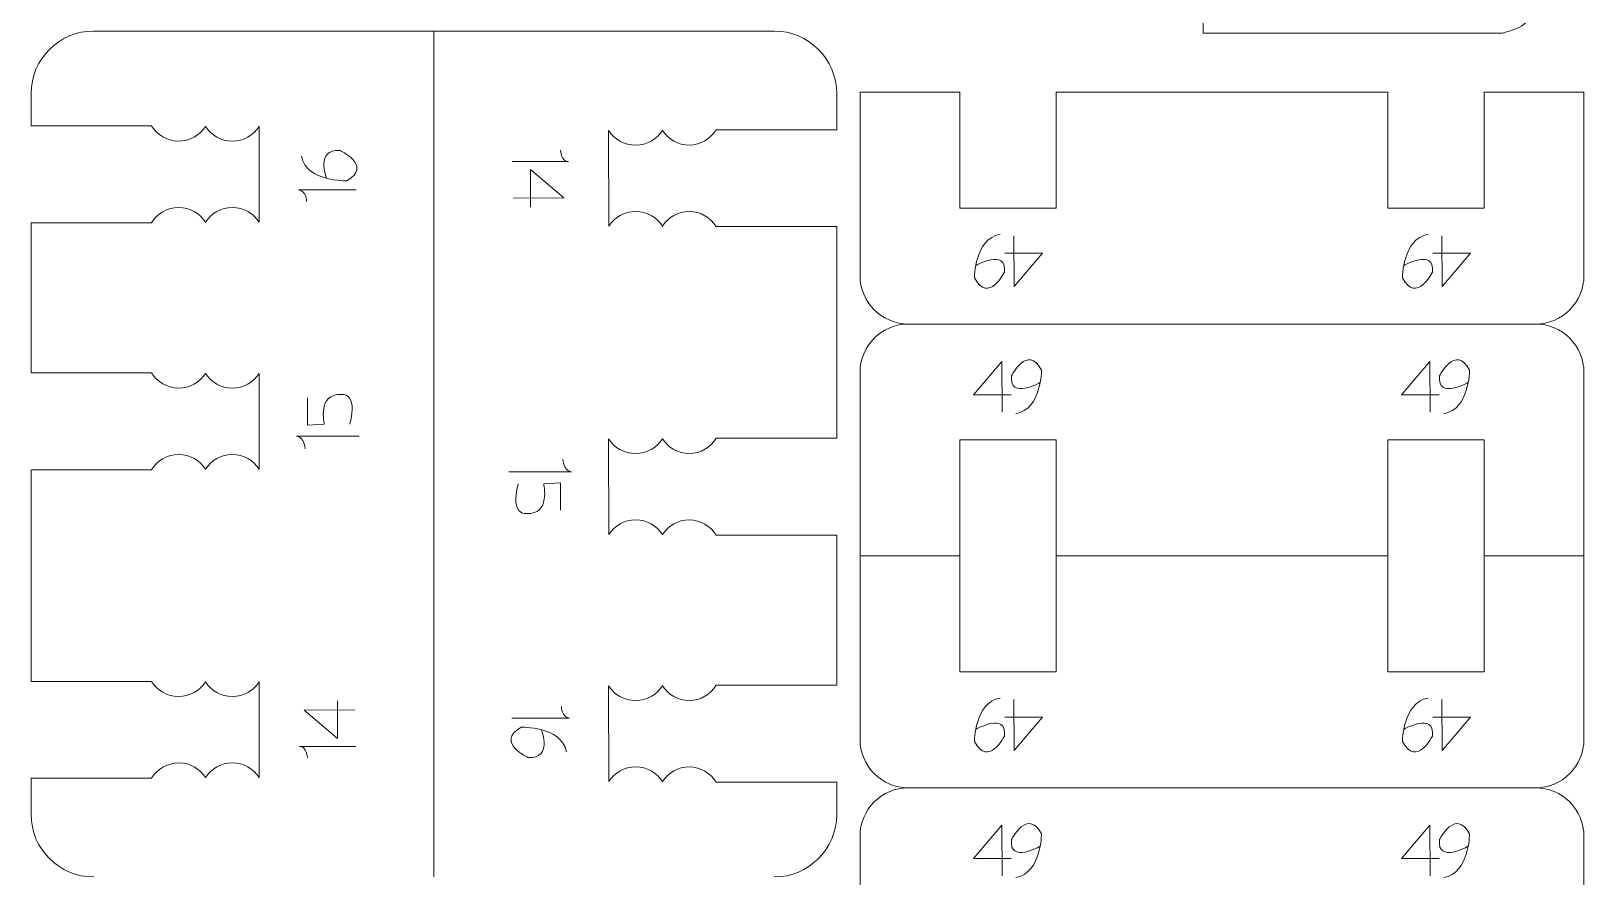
# Model space of a CAD drawing. Header units: centimetres. Extents: x -25 to 25, y -32.5 to 32.5.
# Drawn here: x -17.586 to -12.726, y 6.311 to 8.96 of the extents above; entities that cross this region are included whole.
import ezdxf

# ---------------------------------------------------------------- set-up
doc = ezdxf.new("R2010")
doc.units = ezdxf.units.CM
doc.header["$MEASUREMENT"] = 0
doc.layers.add('Capa 1', color=7, linetype='Continuous')

msp = doc.modelspace()

# ---------------------------------------------------------------- linework, layer by layer
at = {"layer": 'Capa 1', "color": 250, "lineweight": 9}
for points, knots in [([(-13.9175, 19.39286), (-13.9175, 19.39286), (-13.9175, 19.66581), (-13.9175, 19.66581), (-13.9175, 19.66581), (-13.59753, 19.66581), (-13.27755, 19.66581), (-12.95758, 19.66581), (-12.95758, 19.66581), (-12.90801, 19.6633), (-12.88486, 19.63874), (-12.87993, 19.58718), (-12.87993, 19.58718), (-12.87993, 16.07446), (-12.87993, 12.56173), (-12.87993, 9.04901), (-12.87993, 9.04901), (-12.89038, 8.97926), (-12.93003, 8.96794), (-12.98072, 8.95387), (-12.98072, 8.95387), (-12.98072, 8.95387), (-13.9175, 8.95387), (-13.9175, 8.95387), (-13.9175, 8.95387), (-13.9175, 8.95387), (-13.9175, 9.22682), (-13.9175, 9.22682)], [0, 0, 0, 0, 0.125, 0.125, 0.125, 0.125, 0.25, 0.25, 0.25, 0.25, 0.375, 0.375, 0.375, 0.375, 0.5, 0.5, 0.5, 0.5, 0.625, 0.625, 0.625, 0.625, 0.75, 0.75, 0.75, 0.75, 1, 1, 1, 1]), ([(-17.39041, 8.96041), (-17.49821, 8.96041), (-17.58641, 8.87221), (-17.58641, 8.76441), (-17.58641, 8.76441), (-17.58641, 8.76441), (-17.58641, 8.6633), (-17.58641, 8.6633), (-17.58641, 8.6633), (-17.58641, 8.6633), (-17.20912, 8.6633), (-17.20912, 8.6633), (-17.20912, 8.6633), (-17.19134, 8.6356), (-17.16042, 8.61576), (-17.12506, 8.61576), (-17.12506, 8.61576), (-17.0897, 8.61576), (-17.05862, 8.63412), (-17.04084, 8.66182)], [0, 0, 0, 0, 0.1666667, 0.1666667, 0.1666667, 0.1666667, 0.3333333, 0.3333333, 0.3333333, 0.3333333, 0.5, 0.5, 0.5, 0.5, 0.6666667, 0.6666667, 0.6666667, 0.6666667, 1, 1, 1, 1]), ([(-15.26053, 8.96041), (-15.15273, 8.96041), (-15.06453, 8.87221), (-15.06453, 8.76441), (-15.06453, 8.76441), (-15.06453, 8.76441), (-15.06453, 8.6509), (-15.06453, 8.6509), (-15.06453, 8.6509), (-15.06453, 8.6509), (-15.44182, 8.6509), (-15.44182, 8.6509), (-15.44182, 8.6509), (-15.4596, 8.6232), (-15.49068, 8.60333), (-15.52604, 8.60333), (-15.52604, 8.60333), (-15.5614, 8.60333), (-15.59248, 8.62169), (-15.61026, 8.64939)], [0, 0, 0, 0, 0.1666667, 0.1666667, 0.1666667, 0.1666667, 0.3333333, 0.3333333, 0.3333333, 0.3333333, 0.5, 0.5, 0.5, 0.5, 0.6666667, 0.6666667, 0.6666667, 0.6666667, 1, 1, 1, 1]), ([(-14.84053, 8.04295), (-14.88068, 8.043), (-14.9192, 8.05901), (-14.94754, 8.08735), (-14.94754, 8.08735), (-14.97588, 8.11574), (-14.99185, 8.15412), (-14.9918, 8.19426), (-14.9918, 8.19426), (-14.9918, 8.19426), (-14.9918, 8.76917), (-14.9918, 8.76917), (-14.9918, 8.76917), (-14.9918, 8.76917), (-14.67961, 8.76917), (-14.67961, 8.76917), (-14.67961, 8.76917), (-14.67961, 8.76917), (-14.67961, 8.40608), (-14.67961, 8.40608), (-14.67961, 8.40608), (-14.67961, 8.40608), (-14.37833, 8.40608), (-14.37833, 8.40608), (-14.37833, 8.40608), (-14.37833, 8.40608), (-14.37833, 8.76917), (-14.37833, 8.76917), (-14.37833, 8.76917), (-14.37833, 8.76917), (-13.33964, 8.76917), (-13.33964, 8.76917), (-13.33964, 8.76917), (-13.33964, 8.76917), (-13.33964, 8.40608), (-13.33964, 8.40608), (-13.33964, 8.40608), (-13.33964, 8.40608), (-13.0383, 8.40608), (-13.0383, 8.40608), (-13.0383, 8.40608), (-13.0383, 8.40608), (-13.0383, 8.76917), (-13.0383, 8.76917), (-13.0383, 8.76917), (-13.0383, 8.76917), (-12.72611, 8.76917), (-12.72611, 8.76917), (-12.72611, 8.76917), (-12.72611, 8.76917), (-12.72611, 8.19426), (-12.72611, 8.19426), (-12.72611, 8.19426), (-12.72616, 8.15412), (-12.74213, 8.11555), (-12.77051, 8.08721), (-12.77051, 8.08721), (-12.7989, 8.05887), (-12.83728, 8.0429), (-12.87743, 8.04295)], [0, 0, 0, 0, 0.0625, 0.0625, 0.0625, 0.0625, 0.125, 0.125, 0.125, 0.125, 0.1875, 0.1875, 0.1875, 0.1875, 0.25, 0.25, 0.25, 0.25, 0.3125, 0.3125, 0.3125, 0.3125, 0.375, 0.375, 0.375, 0.375, 0.4375, 0.4375, 0.4375, 0.4375, 0.5, 0.5, 0.5, 0.5, 0.5625, 0.5625, 0.5625, 0.5625, 0.625, 0.625, 0.625, 0.625, 0.6875, 0.6875, 0.6875, 0.6875, 0.75, 0.75, 0.75, 0.75, 0.8125, 0.8125, 0.8125, 0.8125, 0.875, 0.875, 0.875, 0.875, 1, 1, 1, 1]), ([(-17.04084, 8.66182), (-17.02306, 8.63412), (-16.99198, 8.61576), (-16.95662, 8.61576), (-16.95662, 8.61576), (-16.92126, 8.61576), (-16.89018, 8.63412), (-16.8724, 8.66182)], [0, 0, 0, 0, 0.3333333, 0.3333333, 0.3333333, 0.3333333, 1, 1, 1, 1]), ([(-15.61026, 8.64939), (-15.62804, 8.62169), (-15.65912, 8.60333), (-15.69448, 8.60333), (-15.69448, 8.60333), (-15.72984, 8.60333), (-15.76092, 8.62169), (-15.7787, 8.64939)], [0, 0, 0, 0, 0.3333333, 0.3333333, 0.3333333, 0.3333333, 1, 1, 1, 1]), ([(-17.04084, 7.88826), (-17.05862, 7.86056), (-17.0897, 7.8422), (-17.12506, 7.8422), (-17.12506, 7.8422), (-17.16042, 7.8422), (-17.19134, 7.86204), (-17.20912, 7.88974), (-17.20912, 7.88974), (-17.20912, 7.88974), (-17.58641, 7.88974), (-17.58641, 7.88974), (-17.58641, 7.88974), (-17.58641, 7.88974), (-17.58641, 8.3603), (-17.58641, 8.3603), (-17.58641, 8.3603), (-17.58641, 8.3603), (-17.20912, 8.3603), (-17.20912, 8.3603), (-17.20912, 8.3603), (-17.19134, 8.388), (-17.16026, 8.40787), (-17.1249, 8.40787), (-17.1249, 8.40787), (-17.08954, 8.40787), (-17.05846, 8.38951), (-17.04068, 8.36181)], [0, 0, 0, 0, 0.125, 0.125, 0.125, 0.125, 0.25, 0.25, 0.25, 0.25, 0.375, 0.375, 0.375, 0.375, 0.5, 0.5, 0.5, 0.5, 0.625, 0.625, 0.625, 0.625, 0.75, 0.75, 0.75, 0.75, 1, 1, 1, 1]), ([(-17.04068, 8.36181), (-17.0229, 8.38951), (-16.99182, 8.40787), (-16.95646, 8.40787), (-16.95646, 8.40787), (-16.9211, 8.40787), (-16.89002, 8.38951), (-16.87224, 8.36181)], [0, 0, 0, 0, 0.3333333, 0.3333333, 0.3333333, 0.3333333, 1, 1, 1, 1]), ([(-15.6101, 8.34938), (-15.62788, 8.37708), (-15.65896, 8.39544), (-15.69432, 8.39544), (-15.69432, 8.39544), (-15.72968, 8.39544), (-15.76076, 8.37708), (-15.77854, 8.34938)], [0, 0, 0, 0, 0.3333333, 0.3333333, 0.3333333, 0.3333333, 1, 1, 1, 1]), ([(-15.6101, 8.34938), (-15.59232, 8.37708), (-15.56124, 8.39544), (-15.52588, 8.39544), (-15.52588, 8.39544), (-15.49052, 8.39544), (-15.4596, 8.3756), (-15.44182, 8.3479), (-15.44182, 8.3479), (-15.44182, 8.3479), (-15.06453, 8.3479), (-15.06453, 8.3479), (-15.06453, 8.3479), (-15.06453, 8.3479), (-15.06453, 7.68497), (-15.06453, 7.68497), (-15.06453, 7.68497), (-15.06453, 7.68497), (-15.44182, 7.68497), (-15.44182, 7.68497), (-15.44182, 7.68497), (-15.4596, 7.65727), (-15.49068, 7.6374), (-15.52604, 7.6374), (-15.52604, 7.6374), (-15.5614, 7.6374), (-15.59248, 7.65576), (-15.61026, 7.68346)], [0, 0, 0, 0, 0.125, 0.125, 0.125, 0.125, 0.25, 0.25, 0.25, 0.25, 0.375, 0.375, 0.375, 0.375, 0.5, 0.5, 0.5, 0.5, 0.625, 0.625, 0.625, 0.625, 0.75, 0.75, 0.75, 0.75, 1, 1, 1, 1]), ([(-14.37832, 7.31673), (-14.37832, 7.31673), (-14.37832, 7.67982), (-14.37832, 7.67982), (-14.37832, 7.67982), (-14.37832, 7.67982), (-14.67966, 7.67982), (-14.67966, 7.67982), (-14.67966, 7.67982), (-14.67966, 7.67982), (-14.67966, 7.31673), (-14.67966, 7.31673), (-14.67966, 7.31673), (-14.67966, 7.31673), (-14.99185, 7.31673), (-14.99185, 7.31673), (-14.99185, 7.31673), (-14.99185, 7.31673), (-14.99185, 7.89164), (-14.99185, 7.89164), (-14.99185, 7.89164), (-14.9918, 7.93178), (-14.97583, 7.97035), (-14.94745, 7.99869), (-14.94745, 7.99869), (-14.91906, 8.02703), (-14.88068, 8.043), (-14.84053, 8.04295), (-14.84053, 8.04295), (-14.84053, 8.04295), (-12.87743, 8.04295), (-12.87743, 8.04295), (-12.87743, 8.04295), (-12.83728, 8.0429), (-12.79876, 8.02689), (-12.77042, 7.99855), (-12.77042, 7.99855), (-12.74208, 7.97016), (-12.72611, 7.93178), (-12.72616, 7.89164), (-12.72616, 7.89164), (-12.72616, 7.89164), (-12.72616, 7.31673), (-12.72616, 7.31673), (-12.72616, 7.31673), (-12.72616, 7.31673), (-13.03835, 7.31673), (-13.03835, 7.31673), (-13.03835, 7.31673), (-13.03835, 7.31673), (-13.03835, 7.67982), (-13.03835, 7.67982), (-13.03835, 7.67982), (-13.03835, 7.67982), (-13.33963, 7.67982), (-13.33963, 7.67982), (-13.33963, 7.67982), (-13.33963, 7.67982), (-13.33963, 7.31673), (-13.33963, 7.31673), (-13.33963, 7.31673), (-13.33963, 7.31673), (-14.37832, 7.31673), (-14.37832, 7.31673)], [0, 0, 0, 0, 0.0588235, 0.0588235, 0.0588235, 0.0588235, 0.1176471, 0.1176471, 0.1176471, 0.1176471, 0.1764706, 0.1764706, 0.1764706, 0.1764706, 0.2352941, 0.2352941, 0.2352941, 0.2352941, 0.2941176, 0.2941176, 0.2941176, 0.2941176, 0.3529412, 0.3529412, 0.3529412, 0.3529412, 0.4117647, 0.4117647, 0.4117647, 0.4117647, 0.4705882, 0.4705882, 0.4705882, 0.4705882, 0.5294118, 0.5294118, 0.5294118, 0.5294118, 0.5882353, 0.5882353, 0.5882353, 0.5882353, 0.6470588, 0.6470588, 0.6470588, 0.6470588, 0.7058824, 0.7058824, 0.7058824, 0.7058824, 0.7647059, 0.7647059, 0.7647059, 0.7647059, 0.8235294, 0.8235294, 0.8235294, 0.8235294, 0.8823529, 0.8823529, 0.8823529, 0.8823529, 1, 1, 1, 1]), ([(-17.04084, 7.88826), (-17.02306, 7.86056), (-16.99198, 7.8422), (-16.95662, 7.8422), (-16.95662, 7.8422), (-16.92126, 7.8422), (-16.89018, 7.86056), (-16.8724, 7.88826)], [0, 0, 0, 0, 0.3333333, 0.3333333, 0.3333333, 0.3333333, 1, 1, 1, 1]), ([(-15.61026, 7.68346), (-15.62804, 7.65576), (-15.65912, 7.6374), (-15.69448, 7.6374), (-15.69448, 7.6374), (-15.72984, 7.6374), (-15.76092, 7.65576), (-15.7787, 7.68346)], [0, 0, 0, 0, 0.3333333, 0.3333333, 0.3333333, 0.3333333, 1, 1, 1, 1]), ([(-17.04084, 6.92233), (-17.05862, 6.89463), (-17.0897, 6.87627), (-17.12506, 6.87627), (-17.12506, 6.87627), (-17.16042, 6.87627), (-17.19134, 6.89611), (-17.20912, 6.92381), (-17.20912, 6.92381), (-17.20912, 6.92381), (-17.58641, 6.92381), (-17.58641, 6.92381), (-17.58641, 6.92381), (-17.58641, 6.92381), (-17.58641, 7.58674), (-17.58641, 7.58674), (-17.58641, 7.58674), (-17.58641, 7.58674), (-17.20912, 7.58674), (-17.20912, 7.58674), (-17.20912, 7.58674), (-17.19134, 7.61444), (-17.16026, 7.63431), (-17.1249, 7.63431), (-17.1249, 7.63431), (-17.08954, 7.63431), (-17.05846, 7.61595), (-17.04068, 7.58825)], [0, 0, 0, 0, 0.125, 0.125, 0.125, 0.125, 0.25, 0.25, 0.25, 0.25, 0.375, 0.375, 0.375, 0.375, 0.5, 0.5, 0.5, 0.5, 0.625, 0.625, 0.625, 0.625, 0.75, 0.75, 0.75, 0.75, 1, 1, 1, 1]), ([(-17.04068, 7.58825), (-17.0229, 7.61595), (-16.99182, 7.63431), (-16.95646, 7.63431), (-16.95646, 7.63431), (-16.9211, 7.63431), (-16.89002, 7.61595), (-16.87224, 7.58825)], [0, 0, 0, 0, 0.3333333, 0.3333333, 0.3333333, 0.3333333, 1, 1, 1, 1]), ([(-15.6101, 7.38345), (-15.62788, 7.41115), (-15.65896, 7.42951), (-15.69432, 7.42951), (-15.69432, 7.42951), (-15.72968, 7.42951), (-15.76076, 7.41115), (-15.77854, 7.38345)], [0, 0, 0, 0, 0.3333333, 0.3333333, 0.3333333, 0.3333333, 1, 1, 1, 1]), ([(-15.6101, 7.38345), (-15.59232, 7.41115), (-15.56124, 7.42951), (-15.52588, 7.42951), (-15.52588, 7.42951), (-15.49052, 7.42951), (-15.4596, 7.40967), (-15.44182, 7.38197), (-15.44182, 7.38197), (-15.44182, 7.38197), (-15.06453, 7.38197), (-15.06453, 7.38197), (-15.06453, 7.38197), (-15.06453, 7.38197), (-15.06453, 6.91141), (-15.06453, 6.91141), (-15.06453, 6.91141), (-15.06453, 6.91141), (-15.44182, 6.91141), (-15.44182, 6.91141), (-15.44182, 6.91141), (-15.4596, 6.88371), (-15.49068, 6.86384), (-15.52604, 6.86384), (-15.52604, 6.86384), (-15.5614, 6.86384), (-15.59248, 6.8822), (-15.61026, 6.9099)], [0, 0, 0, 0, 0.125, 0.125, 0.125, 0.125, 0.25, 0.25, 0.25, 0.25, 0.375, 0.375, 0.375, 0.375, 0.5, 0.5, 0.5, 0.5, 0.625, 0.625, 0.625, 0.625, 0.75, 0.75, 0.75, 0.75, 1, 1, 1, 1]), ([(-14.84058, 6.59051), (-14.88073, 6.59056), (-14.91925, 6.60657), (-14.94759, 6.63491), (-14.94759, 6.63491), (-14.97593, 6.6633), (-14.9919, 6.70168), (-14.99185, 6.74182), (-14.99185, 6.74182), (-14.99185, 6.74182), (-14.99185, 7.31673), (-14.99185, 7.31673)], [0, 0, 0, 0, 0.25, 0.25, 0.25, 0.25, 0.5, 0.5, 0.5, 0.5, 1, 1, 1, 1]), ([(-14.67966, 7.31673), (-14.67966, 7.31673), (-14.67966, 6.95364), (-14.67966, 6.95364), (-14.67966, 6.95364), (-14.67966, 6.95364), (-14.37838, 6.95364), (-14.37838, 6.95364), (-14.37838, 6.95364), (-14.37838, 6.95364), (-14.37838, 7.31673), (-14.37838, 7.31673)], [0, 0, 0, 0, 0.25, 0.25, 0.25, 0.25, 0.5, 0.5, 0.5, 0.5, 1, 1, 1, 1]), ([(-13.33969, 7.31673), (-13.33969, 7.31673), (-13.33969, 6.95364), (-13.33969, 6.95364), (-13.33969, 6.95364), (-13.33969, 6.95364), (-13.03835, 6.95364), (-13.03835, 6.95364), (-13.03835, 6.95364), (-13.03835, 6.95364), (-13.03835, 7.31673), (-13.03835, 7.31673)], [0, 0, 0, 0, 0.25, 0.25, 0.25, 0.25, 0.5, 0.5, 0.5, 0.5, 1, 1, 1, 1]), ([(-12.72616, 7.31673), (-12.72616, 7.31673), (-12.72616, 6.74182), (-12.72616, 6.74182), (-12.72616, 6.74182), (-12.72621, 6.70168), (-12.74218, 6.66311), (-12.77056, 6.63477), (-12.77056, 6.63477), (-12.79895, 6.60643), (-12.83733, 6.59046), (-12.87748, 6.59051)], [0, 0, 0, 0, 0.25, 0.25, 0.25, 0.25, 0.5, 0.5, 0.5, 0.5, 1, 1, 1, 1]), ([(-17.04084, 6.92233), (-17.02306, 6.89463), (-16.99198, 6.87627), (-16.95662, 6.87627), (-16.95662, 6.87627), (-16.92126, 6.87627), (-16.89018, 6.89463), (-16.8724, 6.92233)], [0, 0, 0, 0, 0.3333333, 0.3333333, 0.3333333, 0.3333333, 1, 1, 1, 1]), ([(-15.61026, 6.9099), (-15.62804, 6.8822), (-15.65912, 6.86384), (-15.69448, 6.86384), (-15.69448, 6.86384), (-15.72984, 6.86384), (-15.76092, 6.8822), (-15.7787, 6.9099)], [0, 0, 0, 0, 0.3333333, 0.3333333, 0.3333333, 0.3333333, 1, 1, 1, 1]), ([(-17.39041, 6.3113), (-17.49821, 6.3113), (-17.58641, 6.3995), (-17.58641, 6.5073), (-17.58641, 6.5073), (-17.58641, 6.5073), (-17.58641, 6.62081), (-17.58641, 6.62081), (-17.58641, 6.62081), (-17.58641, 6.62081), (-17.20912, 6.62081), (-17.20912, 6.62081), (-17.20912, 6.62081), (-17.19134, 6.64851), (-17.16026, 6.66838), (-17.1249, 6.66838), (-17.1249, 6.66838), (-17.08954, 6.66838), (-17.05846, 6.65002), (-17.04068, 6.62232)], [0, 0, 0, 0, 0.1666667, 0.1666667, 0.1666667, 0.1666667, 0.3333333, 0.3333333, 0.3333333, 0.3333333, 0.5, 0.5, 0.5, 0.5, 0.6666667, 0.6666667, 0.6666667, 0.6666667, 1, 1, 1, 1]), ([(-17.04068, 6.62232), (-17.0229, 6.65002), (-16.99182, 6.66838), (-16.95646, 6.66838), (-16.95646, 6.66838), (-16.9211, 6.66838), (-16.89002, 6.65002), (-16.87224, 6.62232)], [0, 0, 0, 0, 0.3333333, 0.3333333, 0.3333333, 0.3333333, 1, 1, 1, 1]), ([(-15.6101, 6.60989), (-15.62788, 6.63759), (-15.65896, 6.65595), (-15.69432, 6.65595), (-15.69432, 6.65595), (-15.72968, 6.65595), (-15.76076, 6.63759), (-15.77854, 6.60989)], [0, 0, 0, 0, 0.3333333, 0.3333333, 0.3333333, 0.3333333, 1, 1, 1, 1]), ([(-15.26053, 6.3113), (-15.15273, 6.3113), (-15.06453, 6.3995), (-15.06453, 6.5073), (-15.06453, 6.5073), (-15.06453, 6.5073), (-15.06453, 6.60841), (-15.06453, 6.60841), (-15.06453, 6.60841), (-15.06453, 6.60841), (-15.44182, 6.60841), (-15.44182, 6.60841), (-15.44182, 6.60841), (-15.4596, 6.63611), (-15.49052, 6.65595), (-15.52588, 6.65595), (-15.52588, 6.65595), (-15.56124, 6.65595), (-15.59232, 6.63759), (-15.6101, 6.60989)], [0, 0, 0, 0, 0.1666667, 0.1666667, 0.1666667, 0.1666667, 0.3333333, 0.3333333, 0.3333333, 0.3333333, 0.5, 0.5, 0.5, 0.5, 0.6666667, 0.6666667, 0.6666667, 0.6666667, 1, 1, 1, 1]), ([(-14.37837, 5.86429), (-14.37837, 5.86429), (-14.37837, 6.22738), (-14.37837, 6.22738), (-14.37837, 6.22738), (-14.37837, 6.22738), (-14.67971, 6.22738), (-14.67971, 6.22738), (-14.67971, 6.22738), (-14.67971, 6.22738), (-14.67971, 5.86429), (-14.67971, 5.86429), (-14.67971, 5.86429), (-14.67971, 5.86429), (-14.9919, 5.86429), (-14.9919, 5.86429), (-14.9919, 5.86429), (-14.9919, 5.86429), (-14.9919, 6.4392), (-14.9919, 6.4392), (-14.9919, 6.4392), (-14.99185, 6.47934), (-14.97588, 6.51791), (-14.9475, 6.54625), (-14.9475, 6.54625), (-14.91911, 6.57459), (-14.88073, 6.59056), (-14.84058, 6.59051), (-14.84058, 6.59051), (-14.84058, 6.59051), (-12.87748, 6.59051), (-12.87748, 6.59051), (-12.87748, 6.59051), (-12.83733, 6.59046), (-12.79881, 6.57445), (-12.77047, 6.54611), (-12.77047, 6.54611), (-12.74213, 6.51772), (-12.72616, 6.47934), (-12.72621, 6.4392), (-12.72621, 6.4392), (-12.72621, 6.4392), (-12.72621, 5.86429), (-12.72621, 5.86429), (-12.72621, 5.86429), (-12.72621, 5.86429), (-13.0384, 5.86429), (-13.0384, 5.86429), (-13.0384, 5.86429), (-13.0384, 5.86429), (-13.0384, 6.22738), (-13.0384, 6.22738), (-13.0384, 6.22738), (-13.0384, 6.22738), (-13.33968, 6.22738), (-13.33968, 6.22738), (-13.33968, 6.22738), (-13.33968, 6.22738), (-13.33968, 5.86429), (-13.33968, 5.86429), (-13.33968, 5.86429), (-13.33968, 5.86429), (-14.37837, 5.86429), (-14.37837, 5.86429)], [0, 0, 0, 0, 0.0588235, 0.0588235, 0.0588235, 0.0588235, 0.1176471, 0.1176471, 0.1176471, 0.1176471, 0.1764706, 0.1764706, 0.1764706, 0.1764706, 0.2352941, 0.2352941, 0.2352941, 0.2352941, 0.2941176, 0.2941176, 0.2941176, 0.2941176, 0.3529412, 0.3529412, 0.3529412, 0.3529412, 0.4117647, 0.4117647, 0.4117647, 0.4117647, 0.4705882, 0.4705882, 0.4705882, 0.4705882, 0.5294118, 0.5294118, 0.5294118, 0.5294118, 0.5882353, 0.5882353, 0.5882353, 0.5882353, 0.6470588, 0.6470588, 0.6470588, 0.6470588, 0.7058824, 0.7058824, 0.7058824, 0.7058824, 0.7647059, 0.7647059, 0.7647059, 0.7647059, 0.8235294, 0.8235294, 0.8235294, 0.8235294, 0.8823529, 0.8823529, 0.8823529, 0.8823529, 1, 1, 1, 1])]:
    msp.add_open_spline(points, degree=3, knots=knots, dxfattribs=at)
at = {"layer": 'Capa 1', "color": 250, "lineweight": 20}
msp.add_open_spline([(-17.39041, 8.96041), (-17.39041, 8.96041), (-15.26053, 8.96041), (-15.26053, 8.96041)], degree=3, dxfattribs=at)
at = {"layer": 'Capa 1', "color": 250, "lineweight": 9}
for points in [[(-16.32547, 6.3113), (-16.32547, 6.3113), (-16.32547, 8.96041), (-16.32547, 8.96041)], [(-16.87224, 8.36181), (-16.87224, 8.36181), (-16.8724, 8.66182), (-16.8724, 8.66182)], [(-15.7787, 8.64939), (-15.7787, 8.64939), (-15.77854, 8.34938), (-15.77854, 8.34938)], [(-16.87224, 7.58825), (-16.87224, 7.58825), (-16.8724, 7.88826), (-16.8724, 7.88826)], [(-15.7787, 7.68346), (-15.7787, 7.68346), (-15.77854, 7.38345), (-15.77854, 7.38345)], [(-16.87224, 6.62232), (-16.87224, 6.62232), (-16.8724, 6.92233), (-16.8724, 6.92233)], [(-15.7787, 6.9099), (-15.7787, 6.9099), (-15.77854, 6.60989), (-15.77854, 6.60989)]]:
    msp.add_open_spline(points, degree=3, dxfattribs=at)
at = {"layer": 'Capa 1', "color": 22, "lineweight": 5}
for points, knots in [([(-16.66197, 8.50142), (-16.66197, 8.50142), (-16.69693, 8.59096), (-16.62048, 8.58669), (-16.62048, 8.58669), (-16.62048, 8.58669), (-16.51547, 8.5391), (-16.59799, 8.49145), (-16.59799, 8.49145), (-16.59799, 8.49145), (-16.72309, 8.48719), (-16.74013, 8.56817)], [0, 0, 0, 0, 0.25, 0.25, 0.25, 0.25, 0.5, 0.5, 0.5, 0.5, 1, 1, 1, 1]), ([(-16.02351, 8.40871), (-16.02351, 8.40871), (-16.02351, 8.52632), (-16.02351, 8.52632), (-16.02351, 8.52632), (-16.02351, 8.52632), (-15.91942, 8.43786), (-15.91942, 8.43786), (-15.91942, 8.43786), (-15.91942, 8.43786), (-16.07766, 8.43684), (-16.07766, 8.43684)], [0, 0, 0, 0, 0.25, 0.25, 0.25, 0.25, 0.5, 0.5, 0.5, 0.5, 1, 1, 1, 1]), ([(-14.62962, 8.22603), (-14.62962, 8.22603), (-14.53253, 8.28088), (-14.53949, 8.20599), (-14.53949, 8.20599), (-14.53949, 8.20599), (-14.59002, 8.1047), (-14.63375, 8.18743), (-14.63375, 8.18743), (-14.63375, 8.18743), (-14.63335, 8.3103), (-14.55326, 8.32406)], [0, 0, 0, 0, 0.25, 0.25, 0.25, 0.25, 0.5, 0.5, 0.5, 0.5, 1, 1, 1, 1]), ([(-14.53904, 8.26459), (-14.53904, 8.26459), (-14.4208, 8.26459), (-14.4208, 8.26459), (-14.4208, 8.26459), (-14.4208, 8.26459), (-14.50974, 8.15994), (-14.50974, 8.15994), (-14.50974, 8.15994), (-14.50974, 8.15994), (-14.51077, 8.31903), (-14.51077, 8.31903)], [0, 0, 0, 0, 0.25, 0.25, 0.25, 0.25, 0.5, 0.5, 0.5, 0.5, 1, 1, 1, 1]), ([(-13.29002, 8.22603), (-13.29002, 8.22603), (-13.19293, 8.28088), (-13.19989, 8.20599), (-13.19989, 8.20599), (-13.19989, 8.20599), (-13.25042, 8.1047), (-13.29415, 8.18743), (-13.29415, 8.18743), (-13.29415, 8.18743), (-13.29375, 8.3103), (-13.21366, 8.32406)], [0, 0, 0, 0, 0.25, 0.25, 0.25, 0.25, 0.5, 0.5, 0.5, 0.5, 1, 1, 1, 1]), ([(-13.19944, 8.26459), (-13.19944, 8.26459), (-13.0812, 8.26459), (-13.0812, 8.26459), (-13.0812, 8.26459), (-13.0812, 8.26459), (-13.17014, 8.15994), (-13.17014, 8.15994), (-13.17014, 8.15994), (-13.17014, 8.15994), (-13.17117, 8.31903), (-13.17117, 8.31903)], [0, 0, 0, 0, 0.25, 0.25, 0.25, 0.25, 0.5, 0.5, 0.5, 0.5, 1, 1, 1, 1]), ([(-14.42794, 7.85987), (-14.42794, 7.85987), (-14.52503, 7.80502), (-14.51807, 7.87991), (-14.51807, 7.87991), (-14.51807, 7.87991), (-14.46754, 7.9812), (-14.42381, 7.89847), (-14.42381, 7.89847), (-14.42381, 7.89847), (-14.42421, 7.7756), (-14.5043, 7.76184)], [0, 0, 0, 0, 0.25, 0.25, 0.25, 0.25, 0.5, 0.5, 0.5, 0.5, 1, 1, 1, 1]), ([(-13.08834, 7.85987), (-13.08834, 7.85987), (-13.18543, 7.80502), (-13.17847, 7.87991), (-13.17847, 7.87991), (-13.17847, 7.87991), (-13.12794, 7.9812), (-13.08421, 7.89847), (-13.08421, 7.89847), (-13.08421, 7.89847), (-13.08461, 7.7756), (-13.1647, 7.76184)], [0, 0, 0, 0, 0.25, 0.25, 0.25, 0.25, 0.5, 0.5, 0.5, 0.5, 1, 1, 1, 1]), ([(-14.51852, 7.82131), (-14.51852, 7.82131), (-14.63676, 7.82131), (-14.63676, 7.82131), (-14.63676, 7.82131), (-14.63676, 7.82131), (-14.54782, 7.92596), (-14.54782, 7.92596), (-14.54782, 7.92596), (-14.54782, 7.92596), (-14.54679, 7.76687), (-14.54679, 7.76687)], [0, 0, 0, 0, 0.25, 0.25, 0.25, 0.25, 0.5, 0.5, 0.5, 0.5, 1, 1, 1, 1]), ([(-13.17892, 7.82131), (-13.17892, 7.82131), (-13.29716, 7.82131), (-13.29716, 7.82131), (-13.29716, 7.82131), (-13.29716, 7.82131), (-13.20822, 7.92596), (-13.20822, 7.92596), (-13.20822, 7.92596), (-13.20822, 7.92596), (-13.20719, 7.76687), (-13.20719, 7.76687)], [0, 0, 0, 0, 0.25, 0.25, 0.25, 0.25, 0.5, 0.5, 0.5, 0.5, 1, 1, 1, 1]), ([(-16.66871, 7.72906), (-16.66871, 7.72906), (-16.69127, 7.82757), (-16.61512, 7.82178), (-16.61512, 7.82178), (-16.61512, 7.82178), (-16.56291, 7.8322), (-16.58842, 7.72906)], [0, 0, 0, 0, 0.3333333, 0.3333333, 0.3333333, 0.3333333, 1, 1, 1, 1]), ([(-16.72105, 7.81172), (-16.72105, 7.81172), (-16.72157, 7.72597), (-16.72157, 7.72597), (-16.72157, 7.72597), (-16.72157, 7.72597), (-16.66871, 7.72906), (-16.66871, 7.72906)], [0, 0, 0, 0, 0.3333333, 0.3333333, 0.3333333, 0.3333333, 1, 1, 1, 1]), ([(-15.98197, 7.5426), (-15.98197, 7.5426), (-15.95941, 7.44409), (-16.03556, 7.44988), (-16.03556, 7.44988), (-16.03556, 7.44988), (-16.08777, 7.43946), (-16.06226, 7.5426)], [0, 0, 0, 0, 0.3333333, 0.3333333, 0.3333333, 0.3333333, 1, 1, 1, 1]), ([(-15.92963, 7.45994), (-15.92963, 7.45994), (-15.92911, 7.54569), (-15.92911, 7.54569), (-15.92911, 7.54569), (-15.92911, 7.54569), (-15.98197, 7.5426), (-15.98197, 7.5426)], [0, 0, 0, 0, 0.3333333, 0.3333333, 0.3333333, 0.3333333, 1, 1, 1, 1]), ([(-16.62717, 6.86295), (-16.62717, 6.86295), (-16.62717, 6.74534), (-16.62717, 6.74534), (-16.62717, 6.74534), (-16.62717, 6.74534), (-16.73126, 6.8338), (-16.73126, 6.8338), (-16.73126, 6.8338), (-16.73126, 6.8338), (-16.57302, 6.83482), (-16.57302, 6.83482)], [0, 0, 0, 0, 0.25, 0.25, 0.25, 0.25, 0.5, 0.5, 0.5, 0.5, 1, 1, 1, 1]), ([(-14.62967, 6.77359), (-14.62967, 6.77359), (-14.53258, 6.82844), (-14.53954, 6.75355), (-14.53954, 6.75355), (-14.53954, 6.75355), (-14.59007, 6.65226), (-14.6338, 6.73499), (-14.6338, 6.73499), (-14.6338, 6.73499), (-14.6334, 6.85786), (-14.55331, 6.87162)], [0, 0, 0, 0, 0.25, 0.25, 0.25, 0.25, 0.5, 0.5, 0.5, 0.5, 1, 1, 1, 1]), ([(-14.53909, 6.81215), (-14.53909, 6.81215), (-14.42085, 6.81215), (-14.42085, 6.81215), (-14.42085, 6.81215), (-14.42085, 6.81215), (-14.50979, 6.7075), (-14.50979, 6.7075), (-14.50979, 6.7075), (-14.50979, 6.7075), (-14.51082, 6.86659), (-14.51082, 6.86659)], [0, 0, 0, 0, 0.25, 0.25, 0.25, 0.25, 0.5, 0.5, 0.5, 0.5, 1, 1, 1, 1]), ([(-13.29007, 6.77359), (-13.29007, 6.77359), (-13.19298, 6.82844), (-13.19994, 6.75355), (-13.19994, 6.75355), (-13.19994, 6.75355), (-13.25047, 6.65226), (-13.2942, 6.73499), (-13.2942, 6.73499), (-13.2942, 6.73499), (-13.2938, 6.85786), (-13.21371, 6.87162)], [0, 0, 0, 0, 0.25, 0.25, 0.25, 0.25, 0.5, 0.5, 0.5, 0.5, 1, 1, 1, 1]), ([(-13.19949, 6.81215), (-13.19949, 6.81215), (-13.08125, 6.81215), (-13.08125, 6.81215), (-13.08125, 6.81215), (-13.08125, 6.81215), (-13.17019, 6.7075), (-13.17019, 6.7075), (-13.17019, 6.7075), (-13.17019, 6.7075), (-13.17122, 6.86659), (-13.17122, 6.86659)], [0, 0, 0, 0, 0.25, 0.25, 0.25, 0.25, 0.5, 0.5, 0.5, 0.5, 1, 1, 1, 1]), ([(-15.98871, 6.77024), (-15.98871, 6.77024), (-15.95375, 6.6807), (-16.0302, 6.68497), (-16.0302, 6.68497), (-16.0302, 6.68497), (-16.13521, 6.73256), (-16.05269, 6.78021), (-16.05269, 6.78021), (-16.05269, 6.78021), (-15.92759, 6.78447), (-15.91055, 6.70349)], [0, 0, 0, 0, 0.25, 0.25, 0.25, 0.25, 0.5, 0.5, 0.5, 0.5, 1, 1, 1, 1]), ([(-14.42799, 6.40743), (-14.42799, 6.40743), (-14.52508, 6.35258), (-14.51812, 6.42747), (-14.51812, 6.42747), (-14.51812, 6.42747), (-14.46759, 6.52876), (-14.42386, 6.44603), (-14.42386, 6.44603), (-14.42386, 6.44603), (-14.42426, 6.32316), (-14.50435, 6.3094)], [0, 0, 0, 0, 0.25, 0.25, 0.25, 0.25, 0.5, 0.5, 0.5, 0.5, 1, 1, 1, 1]), ([(-13.08839, 6.40743), (-13.08839, 6.40743), (-13.18548, 6.35258), (-13.17852, 6.42747), (-13.17852, 6.42747), (-13.17852, 6.42747), (-13.12799, 6.52876), (-13.08426, 6.44603), (-13.08426, 6.44603), (-13.08426, 6.44603), (-13.08466, 6.32316), (-13.16475, 6.3094)], [0, 0, 0, 0, 0.25, 0.25, 0.25, 0.25, 0.5, 0.5, 0.5, 0.5, 1, 1, 1, 1]), ([(-14.51857, 6.36887), (-14.51857, 6.36887), (-14.63681, 6.36887), (-14.63681, 6.36887), (-14.63681, 6.36887), (-14.63681, 6.36887), (-14.54787, 6.47352), (-14.54787, 6.47352), (-14.54787, 6.47352), (-14.54787, 6.47352), (-14.54684, 6.31443), (-14.54684, 6.31443)], [0, 0, 0, 0, 0.25, 0.25, 0.25, 0.25, 0.5, 0.5, 0.5, 0.5, 1, 1, 1, 1]), ([(-13.17897, 6.36887), (-13.17897, 6.36887), (-13.29721, 6.36887), (-13.29721, 6.36887), (-13.29721, 6.36887), (-13.29721, 6.36887), (-13.20827, 6.47352), (-13.20827, 6.47352), (-13.20827, 6.47352), (-13.20827, 6.47352), (-13.20724, 6.31443), (-13.20724, 6.31443)], [0, 0, 0, 0, 0.25, 0.25, 0.25, 0.25, 0.5, 0.5, 0.5, 0.5, 1, 1, 1, 1])]:
    msp.add_open_spline(points, degree=3, knots=knots, dxfattribs=at)
for points in [[(-15.92931, 8.58684), (-15.92931, 8.58684), (-15.92793, 8.55281), (-15.90454, 8.55143)], [(-15.90454, 8.55143), (-15.90454, 8.55143), (-16.08097, 8.55143), (-16.08097, 8.55143)], [(-16.72413, 8.4265), (-16.72413, 8.4265), (-16.72555, 8.46135), (-16.7495, 8.46276)], [(-16.7495, 8.46276), (-16.7495, 8.46276), (-16.56883, 8.46276), (-16.56883, 8.46276)], [(-16.72855, 7.6521), (-16.72855, 7.6521), (-16.7301, 7.68998), (-16.75613, 7.69152)], [(-16.75613, 7.69152), (-16.75613, 7.69152), (-16.55972, 7.69152), (-16.55972, 7.69152)], [(-15.92213, 7.61956), (-15.92213, 7.61956), (-15.92058, 7.58168), (-15.89455, 7.58014)], [(-15.89455, 7.58014), (-15.89455, 7.58014), (-16.09096, 7.58014), (-16.09096, 7.58014)], [(-15.90118, 6.8089), (-15.90118, 6.8089), (-16.08185, 6.8089), (-16.08185, 6.8089)], [(-15.92655, 6.84516), (-15.92655, 6.84516), (-15.92513, 6.81031), (-15.90118, 6.8089)], [(-16.72137, 6.68482), (-16.72137, 6.68482), (-16.72275, 6.71885), (-16.74614, 6.72023)], [(-16.74614, 6.72023), (-16.74614, 6.72023), (-16.56971, 6.72023), (-16.56971, 6.72023)]]:
    msp.add_open_spline(points, degree=3, dxfattribs=at)

doc.saveas('drawing.dxf')
